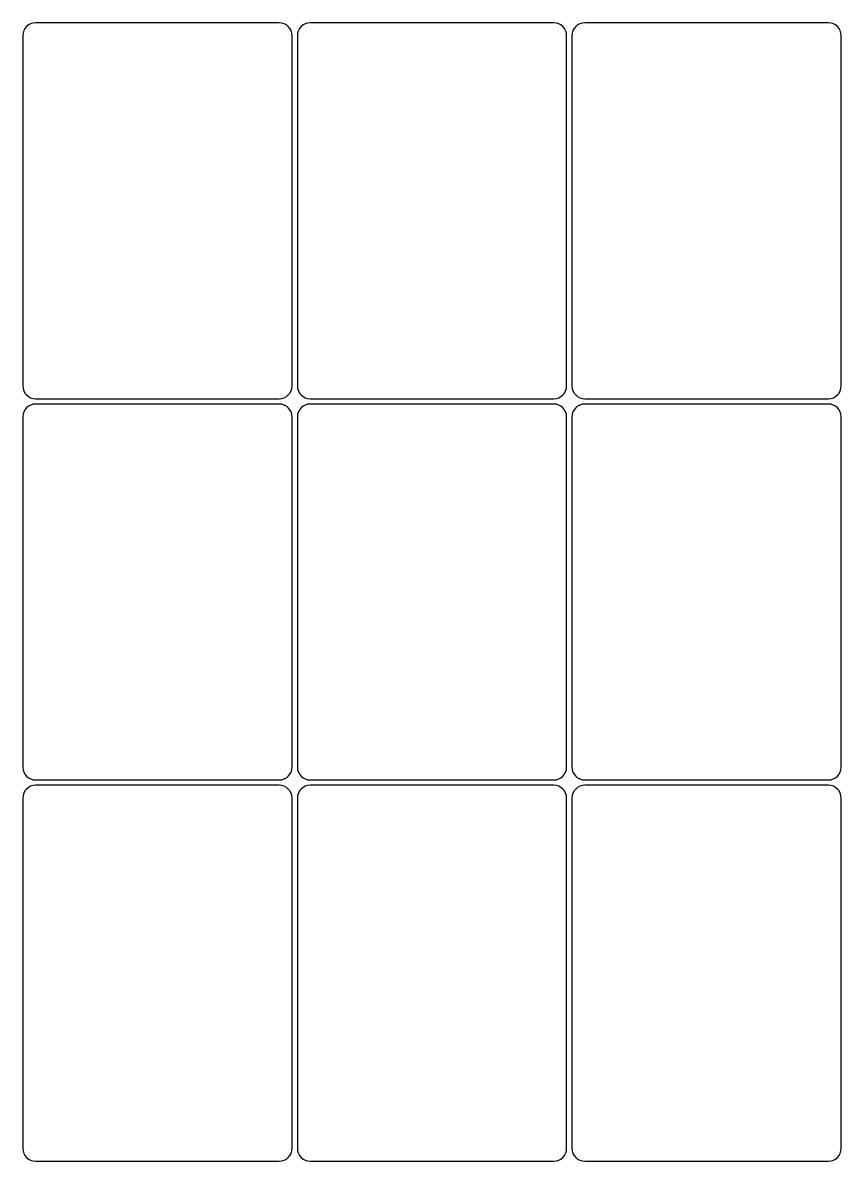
# Model space of a CAD drawing. Header units: millimetres. Extents: x 9 to 201, y 15 to 282.
import ezdxf

# ---------------------------------------------------------------- set-up
doc = ezdxf.new("R2010")
doc.units = ezdxf.units.MM
doc.layers.add('CUT', color=1, linetype='CONTINUOUS')

msp = doc.modelspace()

# ---------------------------------------------------------------- linework, layer by layer
at = {"layer": 'CUT'}
for p, q in [((69.25, 281.75), (12.25, 281.75)), ((133.5, 281.75), (76.5, 281.75)), ((197.75, 281.75), (140.75, 281.75)), ((9.25, 278.75), (9.25, 196.75)), ((72.25, 196.75), (72.25, 278.75)), ((73.5, 278.75), (73.5, 196.75)), ((136.5, 196.75), (136.5, 278.75)), ((137.75, 278.75), (137.75, 196.75)), ((200.75, 196.75), (200.75, 278.75)), ((12.25, 193.75), (69.25, 193.75)), ((69.25, 192.5), (12.25, 192.5)), ((76.5, 193.75), (133.5, 193.75)), ((133.5, 192.5), (76.5, 192.5)), ((140.75, 193.75), (197.75, 193.75)), ((197.75, 192.5), (140.75, 192.5)), ((9.25, 189.5), (9.25, 107.5)), ((72.25, 107.5), (72.25, 189.5)), ((73.5, 189.5), (73.5, 107.5)), ((136.5, 107.5), (136.5, 189.5)), ((137.75, 189.5), (137.75, 107.5)), ((200.75, 107.5), (200.75, 189.5)), ((12.25, 104.5), (69.25, 104.5)), ((76.5, 104.5), (133.5, 104.5)), ((140.75, 104.5), (197.75, 104.5)), ((69.25, 103.25), (12.25, 103.25)), ((133.5, 103.25), (76.5, 103.25)), ((197.75, 103.25), (140.75, 103.25)), ((9.25, 100.25), (9.25, 18.25)), ((72.25, 18.25), (72.25, 100.25)), ((73.5, 100.25), (73.5, 18.25)), ((136.5, 18.25), (136.5, 100.25)), ((137.75, 100.25), (137.75, 18.25)), ((200.75, 18.25), (200.75, 100.25)), ((12.25, 15.25), (69.25, 15.25)), ((76.5, 15.25), (133.5, 15.25)), ((140.75, 15.25), (197.75, 15.25))]:
    msp.add_line(p, q, dxfattribs=at)
for centre, start, end in [((12.25, 278.75), 90, 180), ((69.25, 278.75), 0, 90), ((76.5, 278.75), 90, 180), ((133.5, 278.75), 0, 90), ((140.75, 278.75), 90, 180), ((197.75, 278.75), 0, 90), ((12.25, 196.75), 180, 270), ((69.25, 196.75), 270, 360), ((76.5, 196.75), 180, 270), ((133.5, 196.75), 270, 360), ((140.75, 196.75), 180, 270), ((197.75, 196.75), 270, 360), ((12.25, 189.5), 90, 180), ((69.25, 189.5), 0, 90), ((76.5, 189.5), 90, 180), ((133.5, 189.5), 0, 90), ((140.75, 189.5), 90, 180), ((197.75, 189.5), 0, 90), ((12.25, 107.5), 180, 270), ((69.25, 107.5), 270, 360), ((76.5, 107.5), 180, 270), ((133.5, 107.5), 270, 360), ((140.75, 107.5), 180, 270), ((197.75, 107.5), 270, 360), ((12.25, 100.25), 90, 180), ((69.25, 100.25), 0, 90), ((76.5, 100.25), 90, 180), ((133.5, 100.25), 0, 90), ((140.75, 100.25), 90, 180), ((197.75, 100.25), 0, 90), ((12.25, 18.25), 180, 270), ((69.25, 18.25), 270, 360), ((76.5, 18.25), 180, 270), ((133.5, 18.25), 270, 360), ((140.75, 18.25), 180, 270), ((197.75, 18.25), 270, 360)]:
    msp.add_arc(centre, 3, start, end, dxfattribs=at)

doc.saveas('drawing.dxf')
